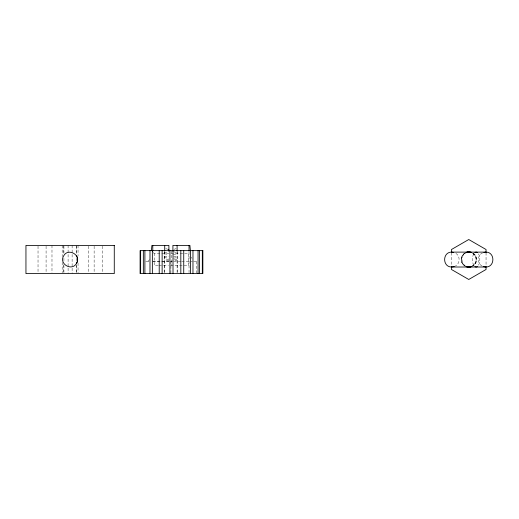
<?xml version="1.0" encoding="UTF-8"?>
<svg xmlns="http://www.w3.org/2000/svg" width="519" height="519" viewBox="0 0 519 519"><rect width="100%" height="100%" fill="white"/><g stroke="black" fill="none" stroke-linecap="round" stroke-linejoin="round"><path stroke-width="0.39" stroke-dasharray="2.6 1.95" d="M149.349 259.688L148.11 261.511M466.763 252.558C461.047 254.42 460.184 263.25 465.647 265.916M454.346 266.565C460.366 264.606 460.833 255.231 454.91 252.883M482.605 252.883C476.682 255.231 477.149 264.606 483.163 266.565M471.862 266.565C477.882 264.606 478.349 255.231 472.426 252.883M173.982 249.263L176.097 248.666M164.302 252.688L168.896 251.644M173.301 254.582L177.511 253.72M164.302 256.886L168.896 256.152M173.683 258.144L177.511 257.619M168.896 259.273L164.302 259.76M177.511 260.24L172.918 260.616M153.144 252.519L154.182 253.46L179.34 253.46M180.125 253.46L188.773 253.46L188.773 265.54L169.116 265.54M152.923 261.511L168.96 261.498M170.44 261.42L172.25 261.42M145.781 261.511L149.466 261.511M152.599 261.511L169.019 261.511M170.907 261.511L172.204 261.511M173.722 261.511L180.91 261.511M181.669 261.511L192.328 261.511M193.697 261.511L197.168 261.511M158.113 265.54L154.182 265.54L154.182 253.46M158.898 265.54L168.487 265.54M168.896 260.616L164.302 260.24M174.326 259.442L177.511 259.76M164.302 257.619L168.896 258.254M173.683 256.276L177.511 256.886M164.302 253.72L168.506 254.582M173.683 251.819L177.511 252.688M165.71 248.666L167.832 249.263M191.978 258.449L191.556 257.119M486.05 252.708L486.05 266.292M451.459 252.708L451.459 266.292M196.669 261.511L196.669 273.597M189.033 251.845L189.033 272.793M177.511 251.436L177.511 273.597M177.096 251.845L177.096 272.793M171.478 250.638L171.478 265.54M170.907 261.42L170.907 272.793M164.718 251.845L164.718 272.793M164.302 251.436L164.302 272.825M102.191 246.207L102.191 273.597M94.134 246.207L94.134 273.597M88.236 246.207L88.236 272.793M78.045 245.403L78.045 255.873M78.045 263.127L78.045 272.793M76.715 245.403L76.715 254.265M76.715 264.735L76.715 272.793M76.299 246.207L76.299 253.46M76.299 258.293L76.299 260.707M76.299 265.54L76.299 272.793M72.122 245.403L72.122 273.597M68.099 245.403L68.099 273.597M63.921 246.207L63.921 253.46M63.921 258.293L63.921 260.707M63.921 265.54L63.921 272.793M63.506 245.403L63.506 254.265M63.506 264.735L63.506 272.793M62.176 245.403L62.176 256.678M62.176 262.322L62.176 272.793M51.984 245.403L51.984 272.793M46.087 246.207L46.087 272.793M38.03 246.207L38.03 272.793M472.757 252.974A7.655 7.655 0 0 1 472.757 266.026M464.758 266.026A7.655 7.655 0 0 1 464.758 252.974M472.478 253.11A7.454 7.454 0 0 1 472.478 266.013A7.532 7.487 -90 0 0 473.542 265.267A7.428 7.376 -90 0 0 473.549 253.849A7.532 7.487 -90 0 0 471.304 252.558M478.544 253.849A7.454 3.724 -90 0 1 478.544 265.267M473.75 265.267A7.454 3.724 -90 0 1 473.75 253.849M463.967 265.267A7.532 7.487 -90 0 0 465.03 266.013A7.454 7.454 0 0 1 465.03 253.11A7.532 7.487 -90 0 0 463.967 253.856A7.428 7.376 -90 0 0 463.967 265.267"/><path stroke-width="0.78" d="M151.405 250.683L151.905 245.403L168.896 245.403L168.896 251.151M76.565 263.289C81.58 255.166 68.184 247.433 63.655 255.835C58.641 263.957 72.037 271.69 76.565 263.289A7.285 7.285 0 0 0 76.565 255.835M451.802 252.111C442.259 251.825 442.259 267.298 451.802 267.013L485.713 267.013C495.249 267.298 495.249 251.825 485.713 252.111L451.802 252.111L453.71 252.448M483.799 252.448L485.713 252.111M451.802 267.013L454.346 266.565M483.163 266.565L485.713 267.013M168.539 249.457L168.896 249.548M190.408 250.683L189.902 245.403L172.918 245.403L172.918 251.151M486.05 252.708L486.05 249.516L468.754 239.525L451.459 249.516L451.459 252.708M486.05 266.292L486.05 269.484L468.754 279.475L451.459 269.484L451.459 266.292M202.319 250.638L202.319 273.597M199.607 250.638L199.607 273.597M198.063 250.638L198.063 273.597M192.971 250.638L192.971 273.597M190.596 250.638L190.596 273.597M189.033 245.403L189.033 251.04M183.732 250.638L183.732 273.597M180.826 250.638L180.826 273.597M177.096 245.403L177.096 251.04M173.022 250.638L173.022 273.597M169.927 250.638L169.927 273.597M164.718 245.403L164.718 251.04M162.129 250.638L162.129 273.597M159.216 250.638L159.216 273.597M152.781 245.403L152.781 251.04M152.359 250.638L152.359 273.597M149.985 250.638L149.985 273.597M144.892 250.638L144.892 273.597M143.341 250.638L143.341 273.597M140.636 250.638L140.636 273.597M471.687 266.571A7.655 7.655 0 0 1 465.828 266.571M465.828 252.429A7.655 7.655 0 0 1 471.687 252.429M471.304 266.558A7.532 7.487 -90 0 1 466.205 266.558M470.688 266.753A7.454 7.454 0 0 1 467.463 266.896M467.463 252.221A7.454 7.454 0 0 1 470.688 252.364A7.532 7.487 -90 0 0 466.821 252.364M477.422 266.565A7.454 3.724 -90 0 1 474.872 266.565M474.872 252.558A7.454 3.724 -90 0 1 477.422 252.558M114.271 245.403L25.95 245.403L25.95 273.597L114.271 273.597L114.271 245.403M202.858 250.638L140.098 250.638L140.098 273.597L202.858 273.597L202.858 250.638"/></g></svg>
